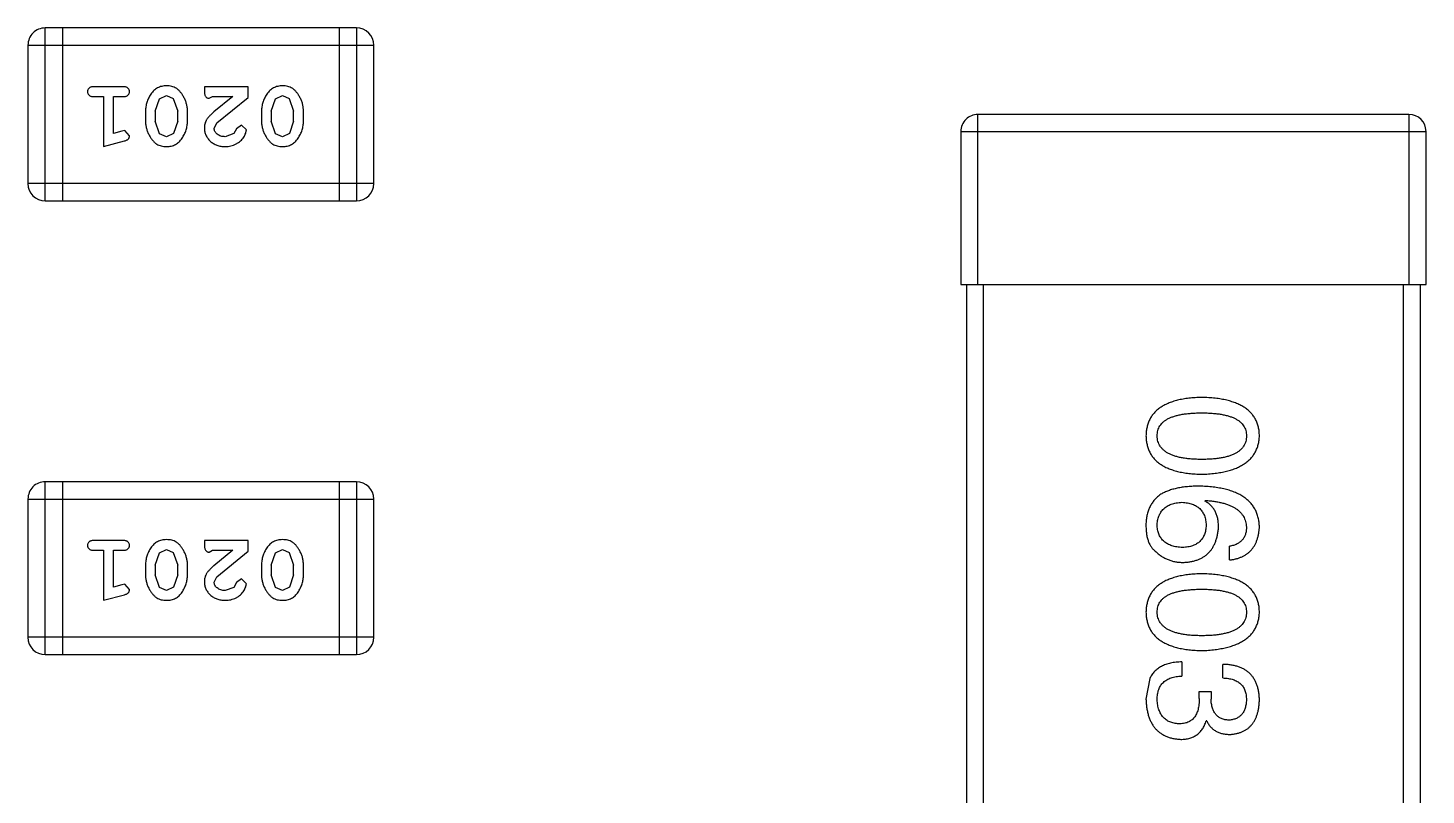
# Model space of a CAD drawing. Header units: inches. Extents: x 246 to 500, y -220 to -17.
# Drawn here: x 449.785 to 452.25, y -157.459 to -156.106 of the extents above; entities that cross this region are included whole.
import ezdxf

# ---------------------------------------------------------------- set-up
doc = ezdxf.new("R2010")
doc.units = ezdxf.units.IN
doc.header["$LTSCALE"] = 1.21
doc.header["$MEASUREMENT"] = 0
doc.layers.get('0').update_dxf_attribs({"linetype": 'CONTINUOUS'})

msp = doc.modelspace()

# ---------------------------------------------------------------- linework, layer by layer
at = {"color": 7, "linetype": 'Continuous'}
for p, q in [((450.3644, -156.1063), (449.8157, -156.1063)), ((449.8157, -156.4111), (449.8157, -156.1063)), ((449.8462, -156.1063), (449.8462, -156.4111)), ((450.3339, -156.1063), (450.3339, -156.4111)), ((450.3644, -156.1063), (450.3644, -156.4111)), ((449.7853, -156.1368), (450.3949, -156.1368)), ((449.7853, -156.1368), (449.7853, -156.3807)), ((450.3949, -156.3807), (450.3949, -156.1368)), ((449.9532, -156.21), (449.9013, -156.21)), ((450.1734, -156.21), (450.0963, -156.21)), ((450.0963, -156.21), (450.0963, -156.2178)), ((450.1734, -156.2289), (450.1734, -156.21)), ((449.9013, -156.2273), (449.9186, -156.2273)), ((449.9186, -156.2273), (449.9186, -156.3154)), ((449.9359, -156.2273), (449.9532, -156.2273)), ((449.9359, -156.2923), (449.9359, -156.2273)), ((450.0098, -156.2533), (450.0171, -156.2315)), ((450.0171, -156.2315), (450.0294, -156.2257)), ((450.0294, -156.2257), (450.0415, -156.231)), ((450.0415, -156.231), (450.0492, -156.2533)), ((450.105, -156.2304), (450.1105, -156.2273)), ((450.1105, -156.2273), (450.1467, -156.2273)), ((450.1467, -156.2273), (450.1131, -156.2543)), ((450.1184, -156.2738), (450.1734, -156.2289)), ((450.2143, -156.2533), (450.2216, -156.2315)), ((450.2216, -156.2315), (450.2339, -156.2257)), ((450.2339, -156.2257), (450.246, -156.231)), ((450.246, -156.231), (450.2537, -156.2533)), ((449.9925, -156.253), (449.9925, -156.2708)), ((450.0098, -156.2533), (450.0098, -156.2705)), ((450.0174, -156.2928), (450.0098, -156.2705)), ((450.0492, -156.2705), (450.0419, -156.2923)), ((450.0492, -156.2705), (450.0492, -156.2533)), ((450.0665, -156.2708), (450.0665, -156.253)), ((450.1137, -156.2836), (450.1184, -156.2738)), ((450.197, -156.253), (450.197, -156.2708)), ((450.2143, -156.2533), (450.2143, -156.2705)), ((450.2219, -156.2928), (450.2143, -156.2705)), ((450.2537, -156.2705), (450.2464, -156.2923)), ((450.2537, -156.2705), (450.2537, -156.2533)), ((450.271, -156.2708), (450.271, -156.253)), ((452.2201, -156.2587), (451.4601, -156.2587)), ((451.4601, -156.5587), (451.4601, -156.2587)), ((452.2201, -156.2587), (452.2201, -156.5587)), ((449.9509, -156.2881), (449.9359, -156.2923)), ((449.9563, -156.2871), (449.9509, -156.2881)), ((449.9642, -156.2963), (449.9563, -156.2871)), ((450.0295, -156.2981), (450.0174, -156.2928)), ((450.0419, -156.2923), (450.0295, -156.2981)), ((450.148, -156.2927), (450.1331, -156.2981)), ((450.153, -156.2842), (450.148, -156.2927)), ((450.1615, -156.2776), (450.153, -156.2842)), ((450.1703, -156.2861), (450.1615, -156.2776)), ((450.234, -156.2981), (450.2219, -156.2928)), ((450.2464, -156.2923), (450.234, -156.2981)), ((451.4301, -156.2887), (452.2501, -156.2887)), ((451.4301, -156.2887), (451.4301, -156.5587)), ((452.2501, -156.5587), (452.2501, -156.2887)), ((449.9186, -156.3154), (449.9552, -156.3055)), ((450.3949, -156.3807), (449.7853, -156.3807)), ((449.8157, -156.4111), (450.3644, -156.4111)), ((451.4301, -156.5587), (452.2501, -156.5587)), ((451.4401, -156.5587), (451.4401, -157.5587)), ((451.4701, -157.5587), (451.4701, -156.5587)), ((452.2101, -156.5587), (452.2101, -157.5587)), ((452.2401, -157.5587), (452.2401, -156.5587)), ((450.3644, -156.9064), (449.8157, -156.9064)), ((449.8157, -157.2112), (449.8157, -156.9064)), ((449.8462, -156.9064), (449.8462, -157.2112)), ((450.3339, -156.9064), (450.3339, -157.2112)), ((450.3644, -156.9064), (450.3644, -157.2112)), ((449.7853, -156.9369), (450.3949, -156.9369)), ((449.7853, -156.9369), (449.7853, -157.1807)), ((450.3949, -157.1807), (450.3949, -156.9369)), ((451.8602, -156.9405), (451.8613, -156.9394)), ((449.9532, -157.01), (449.9013, -157.01)), ((450.1734, -157.01), (450.0963, -157.01)), ((450.0963, -157.01), (450.0963, -157.0179)), ((450.1734, -157.0289), (450.1734, -157.01)), ((449.9013, -157.0273), (449.9186, -157.0273)), ((449.9186, -157.0273), (449.9186, -157.1154)), ((449.9359, -157.0273), (449.9532, -157.0273)), ((449.9359, -157.0923), (449.9359, -157.0273)), ((450.0098, -157.0533), (450.0171, -157.0316)), ((450.0171, -157.0316), (450.0294, -157.0258)), ((450.0294, -157.0258), (450.0415, -157.031)), ((450.0415, -157.031), (450.0492, -157.0533)), ((450.105, -157.0305), (450.1105, -157.0273)), ((450.1105, -157.0273), (450.1467, -157.0273)), ((450.1467, -157.0273), (450.1131, -157.0544)), ((450.1184, -157.0739), (450.1734, -157.0289)), ((450.2143, -157.0533), (450.2216, -157.0316)), ((450.2216, -157.0316), (450.2339, -157.0258)), ((450.2339, -157.0258), (450.246, -157.031)), ((450.246, -157.031), (450.2537, -157.0533)), ((451.9039, -157.0443), (451.9039, -157.0202)), ((449.9925, -157.0531), (449.9925, -157.0708)), ((450.0098, -157.0533), (450.0098, -157.0705)), ((450.0492, -157.0705), (450.0492, -157.0533)), ((450.0665, -157.0708), (450.0665, -157.0531)), ((450.197, -157.0531), (450.197, -157.0708)), ((450.2143, -157.0533), (450.2143, -157.0705)), ((450.2537, -157.0705), (450.2537, -157.0533)), ((450.271, -157.0708), (450.271, -157.0531)), ((449.9563, -157.0871), (449.9509, -157.0881)), ((449.9642, -157.0964), (449.9563, -157.0871)), ((450.0174, -157.0928), (450.0098, -157.0705)), ((450.0492, -157.0705), (450.0419, -157.0923)), ((450.1137, -157.0836), (450.1184, -157.0739)), ((450.153, -157.0842), (450.148, -157.0927)), ((450.1615, -157.0777), (450.153, -157.0842)), ((450.1703, -157.0861), (450.1615, -157.0777)), ((450.2219, -157.0928), (450.2143, -157.0705)), ((450.2537, -157.0705), (450.2464, -157.0923)), ((449.9186, -157.1154), (449.9552, -157.1056)), ((449.9509, -157.0881), (449.9359, -157.0923)), ((450.0295, -157.0981), (450.0174, -157.0928)), ((450.0419, -157.0923), (450.0295, -157.0981)), ((450.148, -157.0927), (450.1331, -157.0981)), ((450.234, -157.0981), (450.2219, -157.0928)), ((450.2464, -157.0923), (450.234, -157.0981)), ((450.3949, -157.1807), (449.7853, -157.1807)), ((449.8157, -157.2112), (450.3644, -157.2112)), ((451.8198, -157.224), (451.8198, -157.2491)), ((451.8919, -157.2524), (451.8919, -157.2284)), ((451.763, -157.2535), (451.7564, -157.2896)), ((451.8504, -157.2765), (451.8712, -157.2765)), ((451.8504, -157.2885), (451.8504, -157.2765)), ((451.8712, -157.2765), (451.8712, -157.2896)), ((451.8635, -157.3278), (451.8624, -157.3278))]:
    msp.add_line(p, q, dxfattribs=at)
for centre, radius, start, end in [((449.8157, -156.1368), 0.0305, 89.9999, 179.9999), ((450.3644, -156.1368), 0.0305, 359.9999, 89.9999), ((451.4601, -156.2887), 0.03, 89.9999, 179.9999), ((452.2201, -156.2887), 0.03, 359.9999, 89.9999), ((449.8157, -156.3807), 0.0305, 179.9999, 269.9999), ((450.3644, -156.3807), 0.0305, 269.9999, 359.9999), ((449.8157, -156.9369), 0.0305, 89.9999, 179.9999), ((450.3644, -156.9369), 0.0305, 359.9999, 89.9999), ((449.8157, -157.1807), 0.0305, 179.9999, 269.9999), ((450.3644, -157.1807), 0.0305, 269.9999, 359.9999)]:
    msp.add_arc(centre, radius, start, end, dxfattribs=at)
for points, knots in [([(449.9013, -156.21), (449.9004, -156.21), (449.8987, -156.21), (449.8964, -156.2105), (449.8944, -156.2112), (449.8929, -156.2123), (449.8917, -156.2136), (449.8909, -156.2152), (449.8904, -156.2168), (449.8903, -156.218), (449.8903, -156.2186)], [0, 0, 0, 0, 0.169012, 0.317488, 0.445429, 0.560977, 0.67065, 0.776666, 0.88492, 1, 1, 1, 1]), ([(449.8903, -156.2186), (449.8903, -156.2192), (449.8904, -156.2204), (449.8909, -156.2221), (449.8917, -156.2236), (449.8929, -156.2249), (449.8944, -156.226), (449.8964, -156.2268), (449.8987, -156.2272), (449.9004, -156.2273), (449.9013, -156.2273)], [0, 0, 0, 0, 0.11517, 0.223509, 0.328254, 0.438012, 0.553651, 0.682263, 0.830856, 1, 1, 1, 1]), ([(449.9642, -156.2186), (449.9642, -156.218), (449.9641, -156.2168), (449.9636, -156.2152), (449.9628, -156.2136), (449.9616, -156.2123), (449.9601, -156.2112), (449.9581, -156.2105), (449.9558, -156.21), (449.9541, -156.21), (449.9532, -156.21)], [0, 0, 0, 0, 0.115051, 0.223278, 0.329269, 0.437893, 0.554681, 0.682591, 0.83103, 1, 1, 1, 1]), ([(449.9532, -156.2273), (449.9541, -156.2273), (449.9558, -156.2272), (449.9581, -156.2268), (449.9601, -156.226), (449.9616, -156.2249), (449.9628, -156.2236), (449.9636, -156.2221), (449.9641, -156.2204), (449.9642, -156.2192), (449.9642, -156.2186)], [0, 0, 0, 0, 0.169102, 0.317658, 0.446239, 0.563118, 0.671828, 0.776546, 0.884858, 1, 1, 1, 1]), ([(450.0294, -156.2084), (450.028, -156.2084), (450.0252, -156.2085), (450.0211, -156.2092), (450.0172, -156.2104), (450.0136, -156.2119), (450.0103, -156.214), (450.0073, -156.2165), (450.0045, -156.2194), (450.002, -156.2228), (449.9998, -156.2264), (449.9979, -156.2301), (449.9962, -156.2338), (449.9949, -156.2376), (449.9938, -156.2414), (449.9931, -156.2452), (449.9926, -156.2491), (449.9925, -156.2517), (449.9925, -156.253)], [0, 0, 0, 0, 0.067217, 0.131051, 0.19272, 0.252824, 0.312745, 0.373449, 0.436041, 0.501494, 0.567761, 0.632087, 0.695096, 0.757109, 0.817993, 0.878657, 0.939311, 1, 1, 1, 1]), ([(450.0665, -156.253), (450.0664, -156.2519), (450.0664, -156.2498), (450.0661, -156.2466), (450.0656, -156.2435), (450.0649, -156.2404), (450.064, -156.2374), (450.0629, -156.2344), (450.0617, -156.2314), (450.0602, -156.2285), (450.0586, -156.2258), (450.057, -156.2233), (450.0553, -156.221), (450.0537, -156.2188), (450.052, -156.217), (450.0503, -156.2153), (450.0485, -156.2139), (450.0462, -156.2123), (450.043, -156.2107), (450.0388, -156.2094), (450.0342, -156.2085), (450.0311, -156.2085), (450.0294, -156.2084)], [0, 0, 0, 0, 0.049886, 0.09882, 0.148132, 0.19689, 0.246038, 0.295176, 0.345305, 0.395692, 0.445312, 0.491875, 0.535813, 0.577009, 0.616081, 0.652689, 0.687585, 0.720206, 0.785062, 0.85223, 0.923759, 1, 1, 1, 1]), ([(450.0963, -156.2178), (450.0964, -156.2189), (450.0964, -156.2209), (450.0969, -156.2236), (450.0975, -156.2258), (450.0986, -156.2276), (450.0999, -156.2289), (450.1014, -156.2298), (450.1031, -156.2304), (450.1044, -156.2304), (450.105, -156.2304)], [0, 0, 0, 0, 0.1844, 0.34094, 0.473574, 0.586824, 0.690029, 0.789175, 0.890445, 1, 1, 1, 1]), ([(450.2339, -156.2084), (450.2325, -156.2084), (450.2297, -156.2085), (450.2256, -156.2092), (450.2217, -156.2104), (450.2182, -156.2119), (450.2148, -156.214), (450.2118, -156.2165), (450.209, -156.2194), (450.2065, -156.2228), (450.2043, -156.2264), (450.2024, -156.2301), (450.2007, -156.2338), (450.1994, -156.2376), (450.1983, -156.2414), (450.1976, -156.2452), (450.1971, -156.2491), (450.1971, -156.2517), (450.197, -156.253)], [0, 0, 0, 0, 0.067217, 0.131051, 0.19272, 0.252824, 0.312745, 0.373449, 0.436041, 0.501494, 0.567761, 0.632087, 0.695096, 0.757109, 0.817993, 0.878657, 0.939311, 1, 1, 1, 1]), ([(450.271, -156.253), (450.271, -156.2519), (450.2709, -156.2498), (450.2706, -156.2466), (450.2701, -156.2435), (450.2694, -156.2404), (450.2686, -156.2374), (450.2674, -156.2344), (450.2662, -156.2314), (450.2647, -156.2285), (450.2631, -156.2258), (450.2615, -156.2233), (450.2598, -156.221), (450.2582, -156.2188), (450.2565, -156.217), (450.2548, -156.2153), (450.2531, -156.2139), (450.2507, -156.2123), (450.2475, -156.2107), (450.2433, -156.2094), (450.2388, -156.2085), (450.2356, -156.2085), (450.2339, -156.2084)], [0, 0, 0, 0, 0.049886, 0.09882, 0.148132, 0.19689, 0.246038, 0.295176, 0.345305, 0.395692, 0.445312, 0.491875, 0.535813, 0.577009, 0.616081, 0.652689, 0.687585, 0.720206, 0.785062, 0.85223, 0.923759, 1, 1, 1, 1]), ([(449.9925, -156.2708), (449.9925, -156.2718), (449.9926, -156.274), (449.9929, -156.2772), (449.9934, -156.2803), (449.9941, -156.2834), (449.995, -156.2865), (449.9961, -156.2895), (449.9974, -156.2924), (449.9989, -156.2953), (450.0005, -156.2981), (450.0021, -156.3006), (450.0038, -156.3029), (450.0055, -156.305), (450.0072, -156.3069), (450.0089, -156.3085), (450.0106, -156.31), (450.013, -156.3115), (450.0162, -156.3131), (450.0203, -156.3144), (450.0249, -156.3152), (450.028, -156.3153), (450.0297, -156.3154)], [0, 0, 0, 0, 0.049855, 0.099516, 0.148482, 0.19758, 0.246804, 0.296268, 0.346517, 0.397047, 0.446826, 0.49336, 0.537801, 0.579207, 0.617974, 0.654833, 0.689171, 0.722088, 0.786392, 0.853518, 0.924186, 1, 1, 1, 1]), ([(450.0297, -156.3154), (450.0311, -156.3153), (450.0339, -156.3153), (450.038, -156.3146), (450.0418, -156.3134), (450.0454, -156.3119), (450.0487, -156.3098), (450.0518, -156.3073), (450.0545, -156.3043), (450.057, -156.3009), (450.0592, -156.2973), (450.0611, -156.2936), (450.0628, -156.2899), (450.0641, -156.2862), (450.0652, -156.2824), (450.0659, -156.2785), (450.0664, -156.2747), (450.0664, -156.2721), (450.0665, -156.2708)], [0, 0, 0, 0, 0.06692, 0.130834, 0.19258, 0.252759, 0.312631, 0.373411, 0.436359, 0.501894, 0.568244, 0.632472, 0.69556, 0.757163, 0.818592, 0.878885, 0.939235, 1, 1, 1, 1]), ([(450.1131, -156.2543), (450.1122, -156.2551), (450.1105, -156.2566), (450.1082, -156.2588), (450.1061, -156.2609), (450.1042, -156.2629), (450.1026, -156.2648), (450.1012, -156.2665), (450.1001, -156.2682), (450.099, -156.2702), (450.0979, -156.2728), (450.097, -156.276), (450.0964, -156.2792), (450.0964, -156.2815), (450.0963, -156.2826)], [0, 0, 0, 0, 0.103002, 0.197728, 0.285279, 0.365235, 0.437224, 0.502446, 0.560545, 0.611446, 0.707576, 0.80349, 0.900532, 1, 1, 1, 1]), ([(450.197, -156.2708), (450.1971, -156.2718), (450.1971, -156.274), (450.1974, -156.2772), (450.1979, -156.2803), (450.1986, -156.2834), (450.1995, -156.2865), (450.2006, -156.2895), (450.2019, -156.2924), (450.2034, -156.2953), (450.205, -156.2981), (450.2066, -156.3006), (450.2083, -156.3029), (450.21, -156.305), (450.2117, -156.3069), (450.2134, -156.3085), (450.2151, -156.31), (450.2175, -156.3115), (450.2207, -156.3131), (450.2248, -156.3144), (450.2294, -156.3152), (450.2325, -156.3153), (450.2342, -156.3154)], [0, 0, 0, 0, 0.049855, 0.099516, 0.148482, 0.19758, 0.246804, 0.296268, 0.346517, 0.397047, 0.446826, 0.49336, 0.537801, 0.579207, 0.617974, 0.654833, 0.689171, 0.722088, 0.786392, 0.853518, 0.924186, 1, 1, 1, 1]), ([(450.2342, -156.3154), (450.2356, -156.3153), (450.2384, -156.3153), (450.2425, -156.3146), (450.2463, -156.3134), (450.2499, -156.3119), (450.2532, -156.3098), (450.2563, -156.3073), (450.2591, -156.3043), (450.2615, -156.3009), (450.2637, -156.2973), (450.2656, -156.2936), (450.2673, -156.2899), (450.2686, -156.2862), (450.2697, -156.2824), (450.2704, -156.2785), (450.2709, -156.2747), (450.2709, -156.2721), (450.271, -156.2708)], [0, 0, 0, 0, 0.06692, 0.130834, 0.19258, 0.252759, 0.312631, 0.373411, 0.436359, 0.501894, 0.568244, 0.632472, 0.69556, 0.757163, 0.818592, 0.878885, 0.939235, 1, 1, 1, 1]), ([(449.9552, -156.3055), (449.956, -156.3052), (449.9576, -156.3048), (449.9597, -156.3039), (449.9613, -156.303), (449.9625, -156.302), (449.9633, -156.3008), (449.9638, -156.2995), (449.9642, -156.298), (449.9642, -156.2969), (449.9642, -156.2963)], [0, 0, 0, 0, 0.187321, 0.344927, 0.475328, 0.579604, 0.674244, 0.773631, 0.882025, 1, 1, 1, 1]), ([(450.0963, -156.2826), (450.0964, -156.2837), (450.0965, -156.2859), (450.0969, -156.2892), (450.0977, -156.2923), (450.0989, -156.2953), (450.1003, -156.2981), (450.1021, -156.3008), (450.1042, -156.3034), (450.1066, -156.3058), (450.1093, -156.3081), (450.1121, -156.3101), (450.1152, -156.3117), (450.1184, -156.3131), (450.1218, -156.3141), (450.1254, -156.3149), (450.1291, -156.3153), (450.1317, -156.3154), (450.133, -156.3154)], [0, 0, 0, 0, 0.060981, 0.120256, 0.178148, 0.236115, 0.293993, 0.352864, 0.413358, 0.476056, 0.539296, 0.602396, 0.665116, 0.728325, 0.792919, 0.859317, 0.928302, 1, 1, 1, 1]), ([(450.1331, -156.2981), (450.1317, -156.298), (450.129, -156.2979), (450.1252, -156.2971), (450.1218, -156.2957), (450.119, -156.2938), (450.1166, -156.2915), (450.1149, -156.2891), (450.1139, -156.2864), (450.1137, -156.2845), (450.1137, -156.2836)], [0, 0, 0, 0, 0.156344, 0.299348, 0.4327, 0.561, 0.682299, 0.791883, 0.89611, 1, 1, 1, 1]), ([(450.133, -156.3154), (450.1347, -156.3153), (450.1381, -156.3152), (450.143, -156.3144), (450.1478, -156.3129), (450.1523, -156.3109), (450.1564, -156.3085), (450.16, -156.3056), (450.1632, -156.3024), (450.1657, -156.2988), (450.1677, -156.2953), (450.1691, -156.2919), (450.1701, -156.2889), (450.1702, -156.287), (450.1703, -156.2861)], [0, 0, 0, 0, 0.098286, 0.193983, 0.289056, 0.384352, 0.477435, 0.566197, 0.652355, 0.737986, 0.818188, 0.887401, 0.94802, 1, 1, 1, 1]), ([(451.8548, -156.7577), (451.8508, -156.7578), (451.8432, -156.7581), (451.8322, -156.7591), (451.8219, -156.7606), (451.8123, -156.7626), (451.8035, -156.7651), (451.7954, -156.7681), (451.7881, -156.7716), (451.7816, -156.7756), (451.7757, -156.78), (451.7707, -156.7851), (451.7664, -156.7906), (451.7628, -156.7966), (451.7601, -156.8031), (451.758, -156.8101), (451.7568, -156.8176), (451.7565, -156.8228), (451.7564, -156.8255)], [0, 0, 0, 0, 0.087693, 0.170223, 0.247496, 0.319826, 0.387768, 0.451403, 0.511459, 0.568358, 0.622671, 0.675251, 0.726739, 0.778422, 0.830759, 0.884394, 0.940865, 1, 1, 1, 1]), ([(451.9564, -156.8255), (451.9563, -156.8228), (451.9561, -156.8176), (451.9548, -156.8101), (451.9526, -156.8031), (451.9498, -156.7966), (451.9461, -156.7906), (451.9417, -156.7851), (451.9364, -156.78), (451.9304, -156.7756), (451.9236, -156.7716), (451.9161, -156.7681), (451.9077, -156.7651), (451.8986, -156.7626), (451.8888, -156.7606), (451.8781, -156.7591), (451.8667, -156.7581), (451.8588, -156.7578), (451.8548, -156.7577)], [0, 0, 0, 0, 0.057911, 0.113262, 0.165956, 0.217443, 0.268511, 0.319665, 0.372, 0.426129, 0.483365, 0.543779, 0.607756, 0.676562, 0.749704, 0.827713, 0.911177, 1, 1, 1, 1]), ([(451.7761, -156.8255), (451.7761, -156.8238), (451.7763, -156.8206), (451.7772, -156.816), (451.7787, -156.8117), (451.7809, -156.8077), (451.7837, -156.804), (451.7871, -156.8007), (451.7912, -156.7977), (451.7958, -156.795), (451.8011, -156.7926), (451.8069, -156.7906), (451.8134, -156.7889), (451.8205, -156.7874), (451.8282, -156.7864), (451.8365, -156.7856), (451.8454, -156.7851), (451.8516, -156.7851), (451.8548, -156.785)], [0, 0, 0, 0, 0.049766, 0.097012, 0.143225, 0.188786, 0.235079, 0.282962, 0.333687, 0.387747, 0.445963, 0.508657, 0.576545, 0.649868, 0.72822, 0.812712, 0.903543, 1, 1, 1, 1]), ([(451.8548, -156.785), (451.8579, -156.7851), (451.8641, -156.7851), (451.873, -156.7856), (451.8813, -156.7864), (451.889, -156.7874), (451.8961, -156.7889), (451.9026, -156.7906), (451.9085, -156.7926), (451.9137, -156.795), (451.9184, -156.7977), (451.9224, -156.8007), (451.9258, -156.804), (451.9286, -156.8077), (451.9308, -156.8117), (451.9324, -156.816), (451.9333, -156.8206), (451.9334, -156.8238), (451.9335, -156.8255)], [0, 0, 0, 0, 0.096452, 0.187278, 0.271765, 0.350519, 0.423437, 0.491321, 0.554011, 0.612224, 0.666281, 0.717003, 0.764884, 0.811423, 0.856783, 0.902993, 0.950236, 1, 1, 1, 1]), ([(451.7564, -156.8255), (451.7565, -156.8281), (451.7568, -156.8333), (451.758, -156.8408), (451.7601, -156.8478), (451.7628, -156.8543), (451.7664, -156.8604), (451.7707, -156.8659), (451.7757, -156.8709), (451.7815, -156.8754), (451.7881, -156.8794), (451.7954, -156.8828), (451.8035, -156.8858), (451.8123, -156.8883), (451.8219, -156.8903), (451.8322, -156.8918), (451.8432, -156.8928), (451.8508, -156.8931), (451.8548, -156.8932)], [0, 0, 0, 0, 0.059134, 0.115603, 0.169236, 0.221572, 0.273254, 0.32474, 0.377319, 0.431815, 0.488555, 0.548609, 0.612242, 0.680182, 0.75251, 0.829782, 0.91231, 1, 1, 1, 1]), ([(451.8548, -156.867), (451.8516, -156.867), (451.8456, -156.8669), (451.8368, -156.8664), (451.8285, -156.8656), (451.8209, -156.8645), (451.8139, -156.8631), (451.8074, -156.8613), (451.8016, -156.8592), (451.7964, -156.8568), (451.7917, -156.854), (451.7876, -156.8509), (451.7842, -156.8475), (451.7813, -156.8437), (451.7791, -156.8396), (451.7774, -156.8352), (451.7764, -156.8304), (451.7762, -156.8271), (451.7761, -156.8255)], [0, 0, 0, 0, 0.094834, 0.184067, 0.267029, 0.344713, 0.417334, 0.484367, 0.546941, 0.604717, 0.65953, 0.710539, 0.759381, 0.806382, 0.853027, 0.900623, 0.949121, 1, 1, 1, 1]), ([(451.8548, -156.8932), (451.8588, -156.8931), (451.8666, -156.8927), (451.8779, -156.8916), (451.8884, -156.89), (451.8982, -156.8879), (451.9073, -156.8854), (451.9156, -156.8824), (451.9231, -156.8788), (451.9299, -156.8748), (451.9359, -156.8703), (451.9412, -156.8654), (451.9457, -156.8599), (451.9494, -156.8539), (451.9523, -156.8475), (451.9545, -156.8406), (451.9559, -156.8332), (451.9562, -156.8281), (451.9564, -156.8255)], [0, 0, 0, 0, 0.088475, 0.171606, 0.249595, 0.322626, 0.391327, 0.455765, 0.516374, 0.573675, 0.628522, 0.681161, 0.732559, 0.783563, 0.83504, 0.887639, 0.942585, 1, 1, 1, 1]), ([(451.9335, -156.8255), (451.9334, -156.8271), (451.9333, -156.8304), (451.9324, -156.8352), (451.9308, -156.8396), (451.9286, -156.8437), (451.9258, -156.8475), (451.9224, -156.8509), (451.9183, -156.854), (451.9137, -156.8568), (451.9085, -156.8592), (451.9026, -156.8613), (451.8961, -156.8631), (451.889, -156.8645), (451.8813, -156.8656), (451.873, -156.8664), (451.8641, -156.8669), (451.8579, -156.867), (451.8548, -156.867)], [0, 0, 0, 0, 0.050604, 0.098688, 0.145699, 0.191791, 0.238625, 0.286717, 0.337546, 0.391814, 0.449755, 0.512106, 0.579685, 0.652048, 0.730262, 0.814146, 0.904281, 1, 1, 1, 1]), ([(451.8504, -156.9142), (451.8469, -156.9143), (451.84, -156.9143), (451.8299, -156.915), (451.8205, -156.9161), (451.8118, -156.9177), (451.8036, -156.9196), (451.796, -156.9221), (451.789, -156.925), (451.7847, -156.9273), (451.7826, -156.9284)], [0, 0, 0, 0, 0.151498, 0.29521, 0.430242, 0.557137, 0.677306, 0.790845, 0.898111, 1, 1, 1, 1]), ([(451.9564, -156.9864), (451.9562, -156.9835), (451.9559, -156.978), (451.9544, -156.97), (451.9522, -156.9625), (451.9491, -156.9556), (451.9453, -156.9492), (451.9405, -156.9433), (451.9351, -156.9379), (451.9288, -156.9332), (451.9217, -156.9289), (451.9139, -156.9252), (451.9052, -156.922), (451.8958, -156.9194), (451.8856, -156.9173), (451.8745, -156.9158), (451.8627, -156.9146), (451.8546, -156.9144), (451.8504, -156.9142)], [0, 0, 0, 0, 0.058957, 0.115262, 0.16907, 0.221312, 0.273147, 0.324961, 0.377649, 0.432026, 0.488925, 0.549039, 0.612912, 0.680653, 0.753056, 0.830314, 0.912483, 1, 1, 1, 1]), ([(451.7826, -156.9284), (451.7806, -156.9299), (451.7767, -156.9329), (451.7715, -156.9381), (451.767, -156.9438), (451.7634, -156.95), (451.7604, -156.9567), (451.7583, -156.964), (451.7569, -156.9717), (451.7566, -156.9771), (451.7564, -156.9798)], [0, 0, 0, 0, 0.125033, 0.246266, 0.36603, 0.485265, 0.606781, 0.732144, 0.862551, 1, 1, 1, 1]), ([(451.8613, -156.9394), (451.8641, -156.9396), (451.8696, -156.94), (451.8776, -156.941), (451.885, -156.9423), (451.8919, -156.9438), (451.8983, -156.9457), (451.9042, -156.9479), (451.9095, -156.9504), (451.9143, -156.9532), (451.9185, -156.9563), (451.9223, -156.9597), (451.9256, -156.9634), (451.9282, -156.9674), (451.9304, -156.9717), (451.9319, -156.9763), (451.9331, -156.9812), (451.9333, -156.9846), (451.9335, -156.9864)], [0, 0, 0, 0, 0.089218, 0.173709, 0.252753, 0.326963, 0.397099, 0.462534, 0.524018, 0.582178, 0.637235, 0.689955, 0.741228, 0.791618, 0.841661, 0.892925, 0.945259, 1, 1, 1, 1]), ([(451.7761, -156.9842), (451.7761, -156.9826), (451.7763, -156.9795), (451.7769, -156.975), (451.7778, -156.9708), (451.7792, -156.9669), (451.7807, -156.9632), (451.7827, -156.9599), (451.7849, -156.9568), (451.7876, -156.9541), (451.7904, -156.9516), (451.7937, -156.9495), (451.7972, -156.9475), (451.8011, -156.946), (451.8053, -156.9447), (451.8099, -156.9437), (451.8147, -156.943), (451.8181, -156.9428), (451.8198, -156.9427)], [0, 0, 0, 0, 0.070403, 0.137196, 0.200053, 0.260887, 0.31876, 0.37535, 0.430743, 0.485927, 0.541678, 0.598832, 0.657726, 0.719441, 0.783504, 0.851852, 0.923533, 1, 1, 1, 1]), ([(451.8198, -156.9427), (451.8215, -156.9428), (451.8247, -156.943), (451.8295, -156.9437), (451.8339, -156.9447), (451.838, -156.9459), (451.8418, -156.9475), (451.8453, -156.9493), (451.8484, -156.9514), (451.8512, -156.9538), (451.8538, -156.9565), (451.8559, -156.9595), (451.8579, -156.9627), (451.8594, -156.9662), (451.8607, -156.9701), (451.8616, -156.9742), (451.8622, -156.9785), (451.8623, -156.9815), (451.8624, -156.9831)], [0, 0, 0, 0, 0.076072, 0.148369, 0.216753, 0.281358, 0.342792, 0.401604, 0.458929, 0.514444, 0.569818, 0.625343, 0.681554, 0.739608, 0.800134, 0.863477, 0.929547, 1, 1, 1, 1]), ([(451.8843, -156.9864), (451.8842, -156.9837), (451.8841, -156.9786), (451.883, -156.9713), (451.881, -156.9646), (451.8785, -156.9585), (451.875, -156.953), (451.8709, -156.9481), (451.8659, -156.9439), (451.8621, -156.9416), (451.8602, -156.9405)], [0, 0, 0, 0, 0.144617, 0.279572, 0.40596, 0.526097, 0.64389, 0.760003, 0.877724, 1, 1, 1, 1]), ([(451.7564, -156.9798), (451.7564, -156.9826), (451.7563, -156.988), (451.7569, -156.9958), (451.758, -157.003), (451.7598, -157.0095), (451.7621, -157.0154), (451.7651, -157.0206), (451.7686, -157.0252), (451.7714, -157.0277), (451.7728, -157.029)], [0, 0, 0, 0, 0.156782, 0.301945, 0.436395, 0.561474, 0.678489, 0.78853, 0.894967, 1, 1, 1, 1]), ([(451.8209, -157.0224), (451.8192, -157.0223), (451.8158, -157.0221), (451.8109, -157.0214), (451.8064, -157.0205), (451.8021, -157.0193), (451.7982, -157.0179), (451.7946, -157.0161), (451.7913, -157.0141), (451.7883, -157.0118), (451.7857, -157.0093), (451.7833, -157.0065), (451.7813, -157.0034), (451.7796, -157.0001), (451.7782, -156.9965), (451.7772, -156.9926), (451.7765, -156.9885), (451.7762, -156.9856), (451.7761, -156.9842)], [0, 0, 0, 0, 0.078863, 0.153308, 0.223539, 0.289857, 0.35341, 0.413572, 0.471721, 0.528235, 0.584279, 0.638781, 0.69466, 0.751251, 0.809198, 0.869697, 0.933318, 1, 1, 1, 1]), ([(451.8624, -156.9831), (451.8623, -156.9846), (451.8622, -156.9875), (451.8616, -156.9918), (451.8607, -156.9958), (451.8595, -156.9995), (451.8579, -157.0029), (451.8561, -157.0061), (451.854, -157.0089), (451.8515, -157.0116), (451.8487, -157.0139), (451.8457, -157.016), (451.8423, -157.0177), (451.8386, -157.0193), (451.8346, -157.0204), (451.8303, -157.0214), (451.8257, -157.0221), (451.8225, -157.0223), (451.8209, -157.0224)], [0, 0, 0, 0, 0.069884, 0.136529, 0.199638, 0.259844, 0.317774, 0.374356, 0.430026, 0.485148, 0.5409, 0.597889, 0.657472, 0.718614, 0.783613, 0.85129, 0.923712, 1, 1, 1, 1]), ([(451.822, -157.0487), (451.8243, -157.0485), (451.8289, -157.0483), (451.8355, -157.0473), (451.8417, -157.0459), (451.8476, -157.0441), (451.8529, -157.0418), (451.8579, -157.039), (451.8625, -157.0358), (451.8666, -157.032), (451.8703, -157.0279), (451.8736, -157.0233), (451.8764, -157.0182), (451.8788, -157.0127), (451.8809, -157.0068), (451.8824, -157.0004), (451.8836, -156.9935), (451.8841, -156.9888), (451.8843, -156.9864)], [0, 0, 0, 0, 0.071527, 0.139094, 0.20346, 0.264939, 0.323904, 0.381383, 0.437591, 0.493343, 0.549401, 0.606085, 0.664838, 0.725424, 0.788712, 0.855452, 0.925772, 1, 1, 1, 1]), ([(451.9335, -156.9864), (451.9334, -156.9886), (451.9333, -156.993), (451.9318, -156.9991), (451.9295, -157.0045), (451.9262, -157.0092), (451.922, -157.0131), (451.9168, -157.0163), (451.9107, -157.0188), (451.9063, -157.0197), (451.9039, -157.0202)], [0, 0, 0, 0, 0.136586, 0.261496, 0.378089, 0.490612, 0.605522, 0.725767, 0.8561, 1, 1, 1, 1]), ([(451.9039, -157.0443), (451.9059, -157.044), (451.9098, -157.0436), (451.9154, -157.0423), (451.9207, -157.0407), (451.9257, -157.0387), (451.9302, -157.0364), (451.9344, -157.0336), (451.9383, -157.0306), (451.9417, -157.0272), (451.9448, -157.0233), (451.9476, -157.0191), (451.95, -157.0146), (451.952, -157.0096), (451.9537, -157.0043), (451.955, -156.9987), (451.9559, -156.9926), (451.9562, -156.9885), (451.9564, -156.9864)], [0, 0, 0, 0, 0.06947, 0.136096, 0.199592, 0.260665, 0.319672, 0.377156, 0.433415, 0.489984, 0.546535, 0.604276, 0.663499, 0.725182, 0.788953, 0.855683, 0.926216, 1, 1, 1, 1]), ([(449.9013, -157.01), (449.9004, -157.0101), (449.8987, -157.0101), (449.8964, -157.0106), (449.8944, -157.0113), (449.8929, -157.0124), (449.8917, -157.0137), (449.8909, -157.0152), (449.8904, -157.0169), (449.8903, -157.0181), (449.8903, -157.0187)], [0, 0, 0, 0, 0.169012, 0.317488, 0.445429, 0.560977, 0.67065, 0.776666, 0.88492, 1, 1, 1, 1]), ([(449.9642, -157.0187), (449.9642, -157.0181), (449.9641, -157.0169), (449.9636, -157.0152), (449.9628, -157.0137), (449.9616, -157.0124), (449.9601, -157.0113), (449.9581, -157.0106), (449.9558, -157.0101), (449.9541, -157.0101), (449.9532, -157.01)], [0, 0, 0, 0, 0.115051, 0.223278, 0.329269, 0.437893, 0.554681, 0.682591, 0.83103, 1, 1, 1, 1]), ([(450.0294, -157.0085), (450.028, -157.0085), (450.0252, -157.0086), (450.0211, -157.0093), (450.0172, -157.0104), (450.0136, -157.012), (450.0103, -157.014), (450.0073, -157.0165), (450.0045, -157.0195), (450.002, -157.0229), (449.9998, -157.0265), (449.9979, -157.0301), (449.9962, -157.0339), (449.9949, -157.0376), (449.9938, -157.0414), (449.9931, -157.0453), (449.9926, -157.0492), (449.9925, -157.0518), (449.9925, -157.0531)], [0, 0, 0, 0, 0.067217, 0.131051, 0.19272, 0.252824, 0.312745, 0.373449, 0.436041, 0.501494, 0.567761, 0.632087, 0.695096, 0.757109, 0.817993, 0.878657, 0.939311, 1, 1, 1, 1]), ([(450.0665, -157.0531), (450.0664, -157.052), (450.0664, -157.0499), (450.0661, -157.0467), (450.0656, -157.0436), (450.0649, -157.0405), (450.064, -157.0374), (450.0629, -157.0344), (450.0616, -157.0315), (450.0602, -157.0286), (450.0586, -157.0259), (450.057, -157.0233), (450.0553, -157.021), (450.0537, -157.0189), (450.052, -157.017), (450.0503, -157.0154), (450.0485, -157.0139), (450.0462, -157.0123), (450.043, -157.0107), (450.0388, -157.0094), (450.0342, -157.0086), (450.0311, -157.0085), (450.0294, -157.0085)], [0, 0, 0, 0, 0.049886, 0.09882, 0.148132, 0.19689, 0.246038, 0.295176, 0.345305, 0.395692, 0.445312, 0.491875, 0.535813, 0.577009, 0.616081, 0.652689, 0.687585, 0.720206, 0.785062, 0.85223, 0.923759, 1, 1, 1, 1]), ([(450.2339, -157.0085), (450.2325, -157.0085), (450.2297, -157.0086), (450.2256, -157.0093), (450.2217, -157.0104), (450.2182, -157.012), (450.2148, -157.014), (450.2118, -157.0165), (450.209, -157.0195), (450.2065, -157.0229), (450.2043, -157.0265), (450.2024, -157.0301), (450.2007, -157.0339), (450.1994, -157.0376), (450.1983, -157.0414), (450.1976, -157.0453), (450.1971, -157.0492), (450.1971, -157.0518), (450.197, -157.0531)], [0, 0, 0, 0, 0.067217, 0.131051, 0.19272, 0.252824, 0.312745, 0.373449, 0.436041, 0.501494, 0.567761, 0.632087, 0.695096, 0.757109, 0.817993, 0.878657, 0.939311, 1, 1, 1, 1]), ([(450.271, -157.0531), (450.2709, -157.052), (450.2709, -157.0499), (450.2706, -157.0467), (450.2701, -157.0436), (450.2694, -157.0405), (450.2686, -157.0374), (450.2674, -157.0344), (450.2662, -157.0315), (450.2647, -157.0286), (450.2631, -157.0259), (450.2615, -157.0233), (450.2598, -157.021), (450.2582, -157.0189), (450.2565, -157.017), (450.2548, -157.0154), (450.2531, -157.0139), (450.2507, -157.0123), (450.2475, -157.0107), (450.2433, -157.0094), (450.2388, -157.0086), (450.2356, -157.0085), (450.2339, -157.0085)], [0, 0, 0, 0, 0.049886, 0.09882, 0.148132, 0.19689, 0.246038, 0.295176, 0.345305, 0.395692, 0.445312, 0.491875, 0.535813, 0.577009, 0.616081, 0.652689, 0.687585, 0.720206, 0.785062, 0.85223, 0.923759, 1, 1, 1, 1]), ([(449.8903, -157.0187), (449.8903, -157.0193), (449.8904, -157.0205), (449.8909, -157.0222), (449.8917, -157.0237), (449.8929, -157.025), (449.8944, -157.0261), (449.8964, -157.0268), (449.8987, -157.0273), (449.9004, -157.0273), (449.9013, -157.0273)], [0, 0, 0, 0, 0.11517, 0.223509, 0.328254, 0.438012, 0.553651, 0.682263, 0.830856, 1, 1, 1, 1]), ([(449.9532, -157.0273), (449.9541, -157.0273), (449.9558, -157.0273), (449.9581, -157.0268), (449.96, -157.0261), (449.9616, -157.025), (449.9628, -157.0236), (449.9636, -157.0222), (449.9641, -157.0205), (449.9642, -157.0193), (449.9642, -157.0187)], [0, 0, 0, 0, 0.169102, 0.317658, 0.446239, 0.563118, 0.671828, 0.776546, 0.884858, 1, 1, 1, 1]), ([(450.0963, -157.0179), (450.0964, -157.019), (450.0964, -157.0209), (450.0969, -157.0236), (450.0975, -157.0259), (450.0986, -157.0276), (450.0999, -157.0289), (450.1014, -157.0298), (450.1031, -157.0304), (450.1044, -157.0305), (450.105, -157.0305)], [0, 0, 0, 0, 0.1844, 0.34094, 0.473574, 0.586824, 0.690029, 0.789175, 0.890445, 1, 1, 1, 1]), ([(451.7728, -157.029), (451.7745, -157.0306), (451.778, -157.0337), (451.7835, -157.0377), (451.7894, -157.041), (451.7954, -157.0439), (451.8017, -157.046), (451.8083, -157.0476), (451.815, -157.0485), (451.8196, -157.0486), (451.822, -157.0487)], [0, 0, 0, 0, 0.129393, 0.255335, 0.378531, 0.500878, 0.622934, 0.746191, 0.87096, 1, 1, 1, 1]), ([(450.1131, -157.0544), (450.1122, -157.0551), (450.1105, -157.0566), (450.1082, -157.0589), (450.1061, -157.061), (450.1042, -157.0629), (450.1026, -157.0648), (450.1012, -157.0666), (450.1001, -157.0682), (450.099, -157.0703), (450.0979, -157.0728), (450.097, -157.076), (450.0964, -157.0793), (450.0964, -157.0815), (450.0963, -157.0827)], [0, 0, 0, 0, 0.103002, 0.197728, 0.285279, 0.365235, 0.437224, 0.502446, 0.560545, 0.611446, 0.707576, 0.80349, 0.900532, 1, 1, 1, 1]), ([(449.9925, -157.0708), (449.9925, -157.0719), (449.9926, -157.074), (449.9929, -157.0772), (449.9934, -157.0804), (449.9941, -157.0835), (449.995, -157.0865), (449.9961, -157.0895), (449.9974, -157.0925), (449.9989, -157.0954), (450.0005, -157.0981), (450.0021, -157.1007), (450.0038, -157.103), (450.0055, -157.1051), (450.0072, -157.1069), (450.0089, -157.1086), (450.0106, -157.11), (450.013, -157.1116), (450.0162, -157.1132), (450.0203, -157.1145), (450.0249, -157.1153), (450.028, -157.1154), (450.0297, -157.1154)], [0, 0, 0, 0, 0.049855, 0.099516, 0.148482, 0.19758, 0.246804, 0.296268, 0.346517, 0.397047, 0.446826, 0.49336, 0.537801, 0.579207, 0.617974, 0.654833, 0.689171, 0.722088, 0.786392, 0.853518, 0.924186, 1, 1, 1, 1]), ([(450.0297, -157.1154), (450.0311, -157.1154), (450.0339, -157.1153), (450.038, -157.1146), (450.0418, -157.1135), (450.0454, -157.1119), (450.0487, -157.1098), (450.0518, -157.1073), (450.0545, -157.1044), (450.057, -157.101), (450.0592, -157.0974), (450.0611, -157.0937), (450.0628, -157.09), (450.0641, -157.0862), (450.0652, -157.0824), (450.0659, -157.0786), (450.0664, -157.0747), (450.0664, -157.0721), (450.0665, -157.0708)], [0, 0, 0, 0, 0.06692, 0.130834, 0.19258, 0.252759, 0.312631, 0.373411, 0.436359, 0.501894, 0.568244, 0.632472, 0.69556, 0.757163, 0.818592, 0.878885, 0.939235, 1, 1, 1, 1]), ([(450.0963, -157.0827), (450.0964, -157.0838), (450.0965, -157.086), (450.0969, -157.0892), (450.0977, -157.0923), (450.0989, -157.0953), (450.1003, -157.0981), (450.1021, -157.1009), (450.1042, -157.1035), (450.1066, -157.1059), (450.1093, -157.1081), (450.1121, -157.1101), (450.1152, -157.1117), (450.1184, -157.1131), (450.1218, -157.1141), (450.1254, -157.1149), (450.1291, -157.1153), (450.1317, -157.1154), (450.133, -157.1154)], [0, 0, 0, 0, 0.060981, 0.120256, 0.178148, 0.236115, 0.293993, 0.352864, 0.413358, 0.476056, 0.539296, 0.602396, 0.665116, 0.728325, 0.792919, 0.859317, 0.928302, 1, 1, 1, 1]), ([(450.1331, -157.0981), (450.1317, -157.0981), (450.129, -157.098), (450.1252, -157.0971), (450.1218, -157.0958), (450.119, -157.0938), (450.1166, -157.0916), (450.1149, -157.0891), (450.1139, -157.0864), (450.1137, -157.0845), (450.1137, -157.0836)], [0, 0, 0, 0, 0.156344, 0.299348, 0.4327, 0.561, 0.682299, 0.791883, 0.89611, 1, 1, 1, 1]), ([(450.133, -157.1154), (450.1347, -157.1154), (450.1381, -157.1153), (450.143, -157.1144), (450.1478, -157.113), (450.1523, -157.111), (450.1564, -157.1086), (450.16, -157.1057), (450.1632, -157.1024), (450.1657, -157.0989), (450.1677, -157.0953), (450.1691, -157.092), (450.1701, -157.089), (450.1702, -157.087), (450.1703, -157.0861)], [0, 0, 0, 0, 0.098286, 0.193983, 0.289056, 0.384352, 0.477435, 0.566197, 0.652355, 0.737986, 0.818188, 0.887401, 0.94802, 1, 1, 1, 1]), ([(450.197, -157.0708), (450.197, -157.0719), (450.1971, -157.074), (450.1974, -157.0772), (450.1979, -157.0804), (450.1986, -157.0835), (450.1995, -157.0865), (450.2006, -157.0895), (450.2019, -157.0925), (450.2034, -157.0954), (450.205, -157.0981), (450.2066, -157.1007), (450.2083, -157.103), (450.21, -157.1051), (450.2117, -157.1069), (450.2134, -157.1086), (450.2151, -157.11), (450.2175, -157.1116), (450.2207, -157.1132), (450.2248, -157.1145), (450.2294, -157.1153), (450.2325, -157.1154), (450.2342, -157.1154)], [0, 0, 0, 0, 0.049855, 0.099516, 0.148482, 0.19758, 0.246804, 0.296268, 0.346517, 0.397047, 0.446826, 0.49336, 0.537801, 0.579207, 0.617974, 0.654833, 0.689171, 0.722088, 0.786392, 0.853518, 0.924186, 1, 1, 1, 1]), ([(450.2342, -157.1154), (450.2356, -157.1154), (450.2384, -157.1153), (450.2425, -157.1146), (450.2463, -157.1135), (450.2499, -157.1119), (450.2532, -157.1098), (450.2563, -157.1073), (450.2591, -157.1044), (450.2615, -157.101), (450.2637, -157.0974), (450.2656, -157.0937), (450.2673, -157.09), (450.2686, -157.0862), (450.2697, -157.0824), (450.2704, -157.0786), (450.2709, -157.0747), (450.2709, -157.0721), (450.271, -157.0708)], [0, 0, 0, 0, 0.06692, 0.130834, 0.19258, 0.252759, 0.312631, 0.373411, 0.436359, 0.501894, 0.568244, 0.632472, 0.69556, 0.757163, 0.818592, 0.878885, 0.939235, 1, 1, 1, 1]), ([(451.8548, -157.0686), (451.8508, -157.0687), (451.8432, -157.069), (451.8322, -157.07), (451.8219, -157.0715), (451.8123, -157.0735), (451.8035, -157.076), (451.7954, -157.079), (451.7881, -157.0824), (451.7816, -157.0865), (451.7757, -157.0909), (451.7707, -157.0959), (451.7664, -157.1014), (451.7628, -157.1075), (451.7601, -157.114), (451.758, -157.121), (451.7568, -157.1285), (451.7565, -157.1337), (451.7564, -157.1363)], [0, 0, 0, 0, 0.087693, 0.170223, 0.247496, 0.319826, 0.387768, 0.451403, 0.511459, 0.568358, 0.622671, 0.675251, 0.726739, 0.778422, 0.830759, 0.884394, 0.940865, 1, 1, 1, 1]), ([(451.9564, -157.1363), (451.9563, -157.1337), (451.9561, -157.1285), (451.9548, -157.121), (451.9526, -157.114), (451.9498, -157.1075), (451.9461, -157.1014), (451.9417, -157.0959), (451.9364, -157.0909), (451.9304, -157.0864), (451.9236, -157.0824), (451.9161, -157.079), (451.9077, -157.076), (451.8986, -157.0735), (451.8888, -157.0715), (451.8781, -157.07), (451.8667, -157.069), (451.8588, -157.0687), (451.8548, -157.0686)], [0, 0, 0, 0, 0.057911, 0.113262, 0.165956, 0.217443, 0.268511, 0.319665, 0.372, 0.426129, 0.483365, 0.543779, 0.607756, 0.676562, 0.749704, 0.827713, 0.911177, 1, 1, 1, 1]), ([(449.9552, -157.1056), (449.956, -157.1053), (449.9576, -157.1048), (449.9597, -157.104), (449.9613, -157.1031), (449.9625, -157.102), (449.9633, -157.1009), (449.9638, -157.0995), (449.9642, -157.098), (449.9642, -157.0969), (449.9642, -157.0964)], [0, 0, 0, 0, 0.187321, 0.344927, 0.475328, 0.579604, 0.674244, 0.773631, 0.882025, 1, 1, 1, 1]), ([(451.7761, -157.1363), (451.7761, -157.1347), (451.7763, -157.1315), (451.7772, -157.1269), (451.7787, -157.1225), (451.7809, -157.1186), (451.7837, -157.1149), (451.7871, -157.1115), (451.7912, -157.1085), (451.7958, -157.1059), (451.8011, -157.1035), (451.8069, -157.1014), (451.8134, -157.0998), (451.8205, -157.0983), (451.8282, -157.0972), (451.8365, -157.0965), (451.8454, -157.096), (451.8516, -157.0959), (451.8548, -157.0959)], [0, 0, 0, 0, 0.049766, 0.097012, 0.143225, 0.188786, 0.235079, 0.282962, 0.333687, 0.387747, 0.445963, 0.508657, 0.576545, 0.649868, 0.72822, 0.812712, 0.903543, 1, 1, 1, 1]), ([(451.8548, -157.0959), (451.8579, -157.0959), (451.8641, -157.096), (451.873, -157.0965), (451.8813, -157.0972), (451.889, -157.0983), (451.8961, -157.0998), (451.9026, -157.1014), (451.9085, -157.1035), (451.9137, -157.1059), (451.9184, -157.1085), (451.9224, -157.1115), (451.9258, -157.1149), (451.9286, -157.1185), (451.9308, -157.1226), (451.9324, -157.1269), (451.9333, -157.1315), (451.9334, -157.1347), (451.9335, -157.1363)], [0, 0, 0, 0, 0.096452, 0.187278, 0.271765, 0.350519, 0.423437, 0.491321, 0.554011, 0.612224, 0.666281, 0.717003, 0.764884, 0.811423, 0.856783, 0.902993, 0.950236, 1, 1, 1, 1]), ([(451.7564, -157.1363), (451.7565, -157.139), (451.7568, -157.1442), (451.758, -157.1517), (451.7601, -157.1587), (451.7628, -157.1652), (451.7664, -157.1712), (451.7707, -157.1767), (451.7757, -157.1818), (451.7815, -157.1863), (451.7881, -157.1902), (451.7954, -157.1937), (451.8035, -157.1967), (451.8123, -157.1992), (451.8219, -157.2012), (451.8322, -157.2027), (451.8432, -157.2037), (451.8508, -157.204), (451.8548, -157.2041)], [0, 0, 0, 0, 0.059134, 0.115603, 0.169236, 0.221572, 0.273254, 0.32474, 0.377319, 0.431815, 0.488555, 0.548609, 0.612242, 0.680182, 0.75251, 0.829782, 0.91231, 1, 1, 1, 1]), ([(451.8548, -157.1779), (451.8516, -157.1778), (451.8456, -157.1778), (451.8368, -157.1773), (451.8285, -157.1765), (451.8209, -157.1754), (451.8139, -157.1739), (451.8074, -157.1722), (451.8016, -157.1701), (451.7964, -157.1676), (451.7917, -157.1649), (451.7876, -157.1618), (451.7842, -157.1584), (451.7813, -157.1546), (451.7791, -157.1505), (451.7774, -157.1461), (451.7764, -157.1413), (451.7762, -157.138), (451.7761, -157.1363)], [0, 0, 0, 0, 0.094834, 0.184067, 0.267029, 0.344713, 0.417334, 0.484367, 0.546941, 0.604717, 0.65953, 0.710539, 0.759381, 0.806382, 0.853027, 0.900623, 0.949121, 1, 1, 1, 1]), ([(451.8548, -157.2041), (451.8588, -157.2039), (451.8666, -157.2036), (451.8779, -157.2024), (451.8884, -157.2008), (451.8982, -157.1988), (451.9073, -157.1963), (451.9156, -157.1932), (451.9231, -157.1897), (451.9299, -157.1857), (451.9359, -157.1812), (451.9412, -157.1762), (451.9457, -157.1708), (451.9494, -157.1648), (451.9523, -157.1584), (451.9545, -157.1514), (451.9559, -157.1441), (451.9562, -157.1389), (451.9564, -157.1363)], [0, 0, 0, 0, 0.088475, 0.171606, 0.249595, 0.322626, 0.391327, 0.455765, 0.516374, 0.573675, 0.628522, 0.681161, 0.732559, 0.783563, 0.83504, 0.887639, 0.942585, 1, 1, 1, 1]), ([(451.9335, -157.1363), (451.9334, -157.138), (451.9333, -157.1413), (451.9324, -157.146), (451.9308, -157.1505), (451.9286, -157.1546), (451.9258, -157.1583), (451.9224, -157.1618), (451.9183, -157.1648), (451.9137, -157.1677), (451.9085, -157.1701), (451.9026, -157.1722), (451.8961, -157.1739), (451.889, -157.1754), (451.8813, -157.1765), (451.873, -157.1773), (451.8641, -157.1778), (451.8579, -157.1778), (451.8548, -157.1779)], [0, 0, 0, 0, 0.050604, 0.098688, 0.145699, 0.191791, 0.238625, 0.286717, 0.337546, 0.391814, 0.449755, 0.512106, 0.579685, 0.652048, 0.730262, 0.814146, 0.904281, 1, 1, 1, 1]), ([(451.8198, -157.224), (451.818, -157.2241), (451.8145, -157.2242), (451.8094, -157.2246), (451.8045, -157.2253), (451.7999, -157.2262), (451.7955, -157.2273), (451.7913, -157.2286), (451.7874, -157.2302), (451.7837, -157.2319), (451.7803, -157.2338), (451.7771, -157.236), (451.7741, -157.2384), (451.7714, -157.241), (451.7689, -157.2438), (451.7667, -157.2468), (451.7646, -157.2501), (451.7635, -157.2524), (451.763, -157.2535)], [0, 0, 0, 0, 0.078937, 0.154495, 0.226898, 0.296844, 0.363348, 0.427781, 0.48946, 0.549586, 0.607902, 0.664733, 0.720805, 0.776157, 0.831175, 0.886736, 0.943094, 1, 1, 1, 1]), ([(451.9564, -157.2918), (451.9563, -157.2893), (451.9562, -157.2844), (451.9552, -157.2773), (451.954, -157.2706), (451.9521, -157.2645), (451.9498, -157.2588), (451.9469, -157.2536), (451.9436, -157.2489), (451.9398, -157.2447), (451.9355, -157.2409), (451.9307, -157.2377), (451.9254, -157.2349), (451.9197, -157.2326), (451.9134, -157.2308), (451.9067, -157.2295), (451.8995, -157.2286), (451.8945, -157.2285), (451.8919, -157.2284)], [0, 0, 0, 0, 0.073232, 0.142595, 0.207997, 0.270074, 0.329156, 0.386529, 0.441846, 0.496976, 0.551877, 0.607941, 0.665637, 0.725446, 0.788542, 0.855101, 0.925196, 1, 1, 1, 1]), ([(451.7761, -157.2907), (451.7761, -157.289), (451.7762, -157.2859), (451.7767, -157.2813), (451.7775, -157.2769), (451.7787, -157.273), (451.7802, -157.2692), (451.7821, -157.2659), (451.7844, -157.2628), (451.787, -157.26), (451.7899, -157.2576), (451.7932, -157.2554), (451.7968, -157.2536), (451.8007, -157.2521), (451.805, -157.2508), (451.8096, -157.25), (451.8146, -157.2493), (451.818, -157.2492), (451.8198, -157.2491)], [0, 0, 0, 0, 0.071272, 0.13882, 0.201858, 0.262757, 0.320043, 0.376709, 0.431462, 0.486034, 0.541209, 0.597703, 0.65589, 0.717768, 0.782056, 0.850407, 0.92277, 1, 1, 1, 1]), ([(451.8919, -157.2524), (451.8936, -157.2525), (451.8968, -157.2526), (451.9016, -157.2532), (451.906, -157.254), (451.91, -157.2551), (451.9138, -157.2565), (451.9172, -157.2583), (451.9203, -157.2602), (451.9231, -157.2625), (451.9256, -157.265), (451.9277, -157.2679), (451.9295, -157.271), (451.9309, -157.2744), (451.9321, -157.2781), (451.9329, -157.282), (451.9334, -157.2863), (451.9334, -157.2892), (451.9335, -157.2907)], [0, 0, 0, 0, 0.078134, 0.15164, 0.221358, 0.286689, 0.348614, 0.407697, 0.464247, 0.520153, 0.574432, 0.629291, 0.684538, 0.742032, 0.801329, 0.863637, 0.930123, 1, 1, 1, 1]), ([(451.7564, -157.2896), (451.7565, -157.2923), (451.7568, -157.2977), (451.7577, -157.3054), (451.7591, -157.3126), (451.7609, -157.3194), (451.7632, -157.3256), (451.7659, -157.3313), (451.7691, -157.3366), (451.7727, -157.3413), (451.7768, -157.3455), (451.7813, -157.3492), (451.7863, -157.3524), (451.7917, -157.3551), (451.7975, -157.3573), (451.8038, -157.3589), (451.8106, -157.3601), (451.8152, -157.3604), (451.8176, -157.3606)], [0, 0, 0, 0, 0.078078, 0.151942, 0.221594, 0.28726, 0.350176, 0.409768, 0.467648, 0.523784, 0.578904, 0.634014, 0.689819, 0.746826, 0.805875, 0.867063, 0.931764, 1, 1, 1, 1]), ([(451.8143, -157.3333), (451.8129, -157.3332), (451.81, -157.333), (451.8059, -157.3322), (451.802, -157.3312), (451.7984, -157.3299), (451.7951, -157.3283), (451.792, -157.3264), (451.7892, -157.3241), (451.7867, -157.3216), (451.7844, -157.3187), (451.7824, -157.3156), (451.7806, -157.3122), (451.7792, -157.3085), (451.778, -157.3044), (451.7771, -157.3001), (451.7764, -157.2955), (451.7762, -157.2923), (451.7761, -157.2907)], [0, 0, 0, 0, 0.068514, 0.133941, 0.195994, 0.255362, 0.312994, 0.369441, 0.424687, 0.480522, 0.537148, 0.594801, 0.654411, 0.716817, 0.781981, 0.850498, 0.923306, 1, 1, 1, 1]), ([(451.8504, -157.2885), (451.8504, -157.2903), (451.8504, -157.2938), (451.8499, -157.2989), (451.8492, -157.3036), (451.8482, -157.308), (451.847, -157.3121), (451.8454, -157.3158), (451.8436, -157.3191), (451.8414, -157.3221), (451.839, -157.3248), (451.8363, -157.327), (451.8334, -157.329), (451.8301, -157.3306), (451.8265, -157.3318), (451.8227, -157.3327), (451.8186, -157.3332), (451.8158, -157.3333), (451.8143, -157.3333)], [0, 0, 0, 0, 0.082495, 0.159728, 0.232496, 0.300725, 0.365163, 0.425859, 0.483728, 0.538892, 0.592921, 0.646195, 0.699968, 0.754746, 0.811387, 0.870806, 0.933482, 1, 1, 1, 1]), ([(451.9029, -157.3267), (451.9016, -157.3267), (451.8992, -157.3265), (451.8957, -157.326), (451.8924, -157.3252), (451.8894, -157.3241), (451.8866, -157.3227), (451.884, -157.321), (451.8817, -157.3191), (451.8796, -157.3169), (451.8777, -157.3145), (451.8761, -157.3117), (451.8746, -157.3087), (451.8735, -157.3054), (451.8726, -157.3018), (451.8718, -157.298), (451.8713, -157.2939), (451.8712, -157.291), (451.8712, -157.2896)], [0, 0, 0, 0, 0.067741, 0.131599, 0.192143, 0.249977, 0.306453, 0.361639, 0.416449, 0.471489, 0.527582, 0.584873, 0.644974, 0.70814, 0.77492, 0.845909, 0.920585, 1, 1, 1, 1]), ([(451.9335, -157.2907), (451.9334, -157.2921), (451.9333, -157.2947), (451.9328, -157.2986), (451.9321, -157.3022), (451.9312, -157.3056), (451.9301, -157.3088), (451.9287, -157.3116), (451.9271, -157.3143), (451.9253, -157.3167), (451.9233, -157.3188), (451.921, -157.3207), (451.9185, -157.3224), (451.9158, -157.3237), (451.9129, -157.3249), (451.9097, -157.3257), (451.9064, -157.3264), (451.904, -157.3266), (451.9029, -157.3267)], [0, 0, 0, 0, 0.078051, 0.151197, 0.220412, 0.286742, 0.34933, 0.409464, 0.467368, 0.52298, 0.578639, 0.633998, 0.690142, 0.746855, 0.805868, 0.867776, 0.932345, 1, 1, 1, 1]), ([(451.905, -157.3519), (451.907, -157.3517), (451.9109, -157.3514), (451.9165, -157.3503), (451.9218, -157.3489), (451.9267, -157.347), (451.9312, -157.3447), (451.9354, -157.342), (451.9392, -157.3388), (451.9426, -157.3352), (451.9456, -157.3313), (451.9482, -157.3268), (451.9506, -157.322), (451.9524, -157.3168), (451.9541, -157.3111), (451.9552, -157.305), (451.9561, -157.2985), (451.9563, -157.2941), (451.9564, -157.2918)], [0, 0, 0, 0, 0.067521, 0.132139, 0.193339, 0.252064, 0.309083, 0.364848, 0.420021, 0.475612, 0.532002, 0.589602, 0.649896, 0.712634, 0.778603, 0.848416, 0.922155, 1, 1, 1, 1]), ([(451.8176, -157.3606), (451.819, -157.3606), (451.8218, -157.3606), (451.8259, -157.3601), (451.8298, -157.3596), (451.8335, -157.3586), (451.837, -157.3575), (451.8403, -157.3561), (451.8434, -157.3544), (451.8463, -157.3525), (451.849, -157.3503), (451.8515, -157.3478), (451.8538, -157.3451), (451.856, -157.3422), (451.8579, -157.3389), (451.8597, -157.3355), (451.8611, -157.3318), (451.862, -157.3292), (451.8624, -157.3278)], [0, 0, 0, 0, 0.071215, 0.138707, 0.20396, 0.266995, 0.327734, 0.387609, 0.445602, 0.503345, 0.561136, 0.618597, 0.677672, 0.738255, 0.799989, 0.863961, 0.930555, 1, 1, 1, 1]), ([(451.8635, -157.3278), (451.8645, -157.3297), (451.8663, -157.3335), (451.87, -157.3384), (451.8744, -157.3426), (451.8793, -157.3461), (451.8849, -157.3487), (451.8911, -157.3506), (451.8979, -157.3517), (451.9026, -157.3518), (451.905, -157.3519)], [0, 0, 0, 0, 0.125227, 0.244792, 0.361427, 0.478215, 0.59667, 0.722058, 0.856314, 1, 1, 1, 1])]:
    msp.add_open_spline(points, degree=3, knots=knots, dxfattribs=at)

doc.saveas('drawing.dxf')
